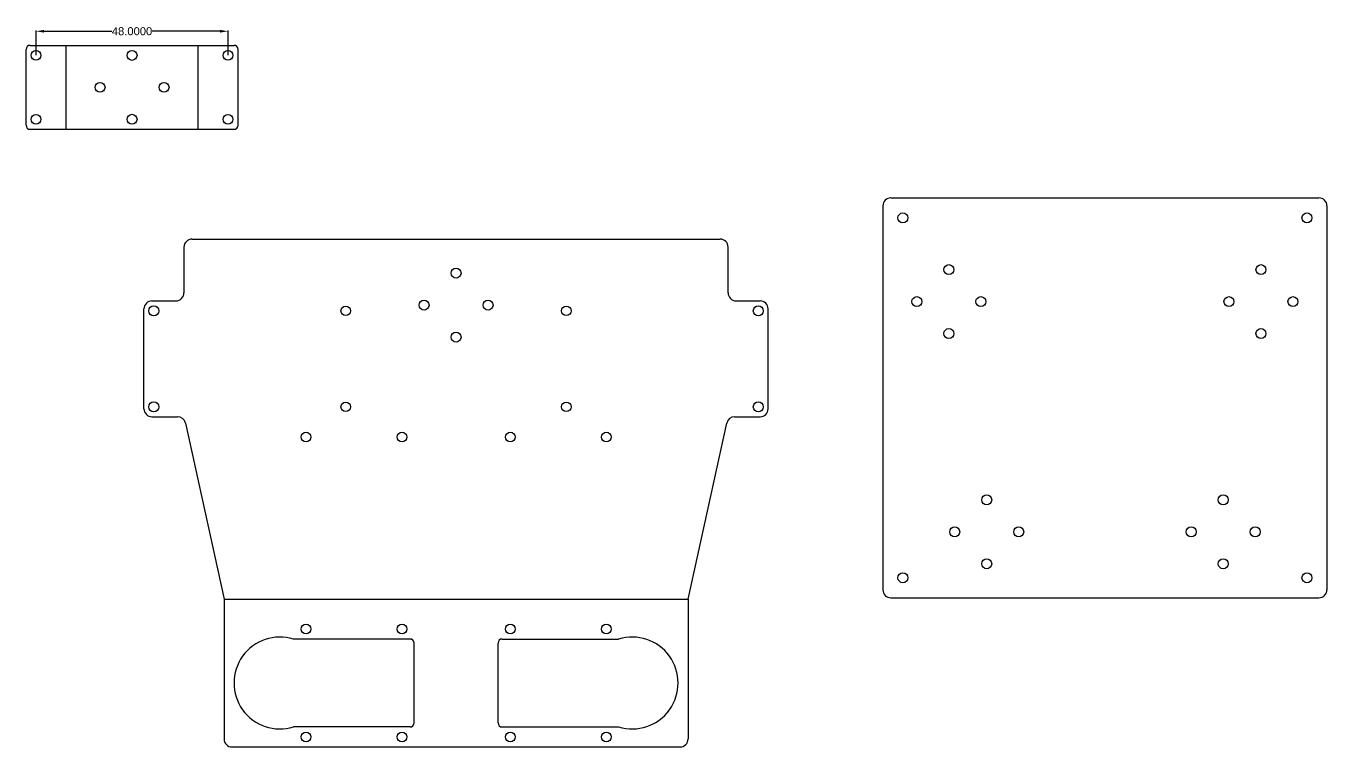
# Model space of a CAD drawing. Header units: millimetres. Extents: x -23 to 1143, y 66 to 426.
# Drawn here: x 818.3 to 1143.5, y 158.7 to 339 of the extents above; entities that cross this region are included whole.
import ezdxf

# ---------------------------------------------------------------- set-up
doc = ezdxf.new("R2010")
doc.units = ezdxf.units.MM
doc.header["$MEASUREMENT"] = 0
doc.styles.get("Standard").update_dxf_attribs({"font": 'arial.ttf'})
doc.dimstyles.get("Standard").update_dxf_attribs({"dimtxt": 2, "dimasz": 2, "dimexe": 0.18, "dimexo": 0.0625, "dimgap": 0.09, "dimtad": 0, "dimtih": 1, "dimtoh": 1, "dimdec": 4, "dimzin": 0, "dimdsep": 46, "dimtxsty": 'Standard', "dimcen": 0.09, "dimadec": 0, "dimazin": 0, "dimtfac": 1, "dimtdec": 4, "dimtofl": 0, "dimtmove": 0, "dimatfit": 3, "dimfxl": 1, "dimtolj": 1, "dimtzin": 0, "dimarcsym": 0})

# ---------------------------------------------------------------- blocks, each defined once
blk = doc.blocks.new('*D65')
at = {"color": 0, "lineweight": -2}
for p, q in [((820.78, 331.68), (820.78, 337.82)), ((822.78, 337.64), (839.72, 337.64)), ((866.78, 337.64), (849.83, 337.64)), ((868.78, 331.68), (868.78, 337.82))]:
    blk.add_line(p, q, dxfattribs=at)
at = {"color": 0}
for points in [[(822.78, 337.98), (822.78, 337.31), (820.78, 337.64)], [(866.78, 337.98), (866.78, 337.31), (868.78, 337.64)]]:
    blk.add_solid(points, dxfattribs=at)
at = {"layer": 'Defpoints', "color": 0}
for p in [(868.78, 337.64), (820.78, 331.62), (868.78, 331.62)]:
    blk.add_point(p, dxfattribs=at)
at = {"color": 0, "insert": (844.78, 337.64), "char_height": 2, "attachment_point": 5}
blk.add_mtext('\\A1;48.0000', dxfattribs=at)

msp = doc.modelspace()

# ---------------------------------------------------------------- linework, layer by layer
for p, q in [((818.27957, 314.12038), (818.27957, 333.12038)), ((819.27957, 334.12038), (870.27957, 334.12038)), ((828.27957, 313.12038), (828.27957, 334.12038)), ((861.27957, 313.12038), (861.27957, 334.12038)), ((871.27957, 314.12038), (871.27957, 333.12038)), ((819.27957, 313.12038), (870.27957, 313.12038)), ((1034.47529, 295.9753), (1141.47529, 295.9753)), ((1032.47529, 293.9753), (1032.47529, 197.9753)), ((1143.47529, 293.9753), (1143.47529, 197.9753)), ((857.76887, 283.66596), (857.76887, 272.22846)), ((859.76887, 285.66596), (991.76887, 285.66596)), ((993.76887, 272.22846), (993.76887, 283.66596)), ((849.76887, 270.22846), (855.76887, 270.22846)), ((995.76887, 270.22846), (1001.76887, 270.22846)), ((847.76887, 243.22846), (847.76887, 268.22846)), ((1003.76887, 243.22846), (1003.76887, 268.22846)), ((849.76887, 241.22846), (856.16023, 241.22846)), ((995.37752, 241.22846), (1001.76887, 241.22846)), ((858.11373, 239.65722), (867.76887, 195.66596)), ((983.76887, 195.66596), (993.42402, 239.65722)), ((867.76887, 195.66596), (983.76887, 195.66596)), ((867.76887, 195.66596), (867.76887, 160.66596)), ((983.76887, 195.66596), (983.76887, 160.66596)), ((1034.47529, 195.9753), (1141.47529, 195.9753)), ((914.26887, 185.66596), (885.12298, 185.66596)), ((937.26887, 185.66596), (966.41477, 185.66596)), ((915.26887, 164.66596), (915.26887, 184.66596)), ((936.26887, 164.66596), (936.26887, 184.66596)), ((914.26887, 163.66596), (885.12298, 163.66596)), ((937.26887, 163.66596), (966.41477, 163.66596)), ((869.76887, 158.66596), (981.76887, 158.66596))]:
    msp.add_line(p, q)
for centre, radius in [((820.77957, 331.62038), 1.2), ((844.77957, 331.62038), 1.25), ((868.77957, 331.62038), 1.2), ((836.77957, 323.62038), 1.25), ((852.77957, 323.62038), 1.25), ((820.77957, 315.62038), 1.2), ((844.77957, 315.62038), 1.25), ((868.77957, 315.62038), 1.2), ((1037.47529, 290.9753), 1.25), ((1138.47529, 290.9753), 1.25), ((925.76887, 277.16596), 1.25), ((1048.97529, 278.0378), 1.25), ((1126.97529, 278.0378), 1.25), ((917.76887, 269.16596), 1.25), ((933.76887, 269.16596), 1.25), ((1040.97529, 270.0378), 1.25), ((1056.97529, 270.0378), 1.25), ((1118.97529, 270.0378), 1.25), ((1134.97529, 270.0378), 1.25), ((850.20637, 267.72846), 1.25), ((898.20637, 267.72846), 1.2), ((953.33137, 267.72846), 1.2), ((1001.33137, 267.72846), 1.25), ((925.76887, 261.16596), 1.25), ((1048.97529, 262.0378), 1.25), ((1126.97529, 262.0378), 1.25), ((850.20637, 243.72846), 1.25), ((898.20637, 243.72846), 1.2), ((953.33137, 243.72846), 1.2), ((1001.33137, 243.72846), 1.25), ((888.26887, 236.16596), 1.2), ((912.26887, 236.16596), 1.2), ((939.33137, 236.16596), 1.2), ((963.33137, 236.16596), 1.2), ((1058.41279, 220.4753), 1.25), ((1117.53779, 220.4753), 1.25), ((1050.41279, 212.4753), 1.25), ((1066.41279, 212.4753), 1.25), ((1109.53779, 212.4753), 1.25), ((1125.53779, 212.4753), 1.25), ((1058.41279, 204.4753), 1.25), ((1117.53779, 204.4753), 1.25), ((1037.47529, 200.9753), 1.25), ((1138.47529, 200.9753), 1.25), ((888.26887, 188.16596), 1.2), ((912.26887, 188.16596), 1.2), ((939.33137, 188.16596), 1.2), ((963.33137, 188.16596), 1.2), ((888.26887, 161.16596), 1.2), ((912.26887, 161.16596), 1.2), ((939.33137, 161.16596), 1.2), ((963.33137, 161.16596), 1.2)]:
    msp.add_circle(centre, radius)
for centre, radius, start, end in [((819.27957, 333.12038), 1, 90, 180), ((870.27957, 333.12038), 1, 0, 90), ((819.27957, 314.12038), 1, 180, 270), ((870.27957, 314.12038), 1, 270, 0), ((1034.47529, 293.9753), 2, 90, 180), ((1141.47529, 293.9753), 2, 0, 90), ((859.76887, 283.66596), 2, 90, 180), ((991.76887, 283.66596), 2, 0, 90), ((849.76887, 268.22846), 2, 90, 180), ((855.76887, 272.22846), 2, 270, 0), ((995.76887, 272.22846), 2, 180, 270), ((1001.76887, 268.22846), 2, 360, 90), ((849.76887, 243.22846), 2, 180, 270), ((856.16023, 239.22846), 2, 12.3789281, 90), ((995.37752, 239.22846), 2, 90, 167.6210719), ((1001.76887, 243.22846), 2, 270, 360), ((1034.47529, 197.9753), 2, 180, 270), ((1141.47529, 197.9753), 2, 270, 0), ((881.76887, 174.66596), 11.5, 73.0425737, 286.9574263), ((914.26887, 184.66596), 1, 0, 90), ((937.26887, 184.66596), 1, 90, 180), ((969.76887, 174.66596), 11.5, 253.0425737, 106.9574263), ((914.26887, 164.66596), 1, 270, 0), ((937.26887, 164.66596), 1, 180, 270), ((869.76887, 160.66596), 2, 180, 270), ((981.76887, 160.66596), 2, 270, 0)]:
    msp.add_arc(centre, radius, start, end)

# ---------------------------------------------------------------- dimensions: what is measured, and where the dimension line sits
dim = msp.add_linear_dim(base=(868.77957, 337.64261), p1=(820.77957, 331.62038), p2=(868.77957, 331.62038), dimstyle='Standard')
dim.commit()
dim.dimension.update_dxf_attribs({"geometry": '*D65', "text_midpoint": (844.77957, 337.64261)})

doc.saveas('drawing.dxf')
